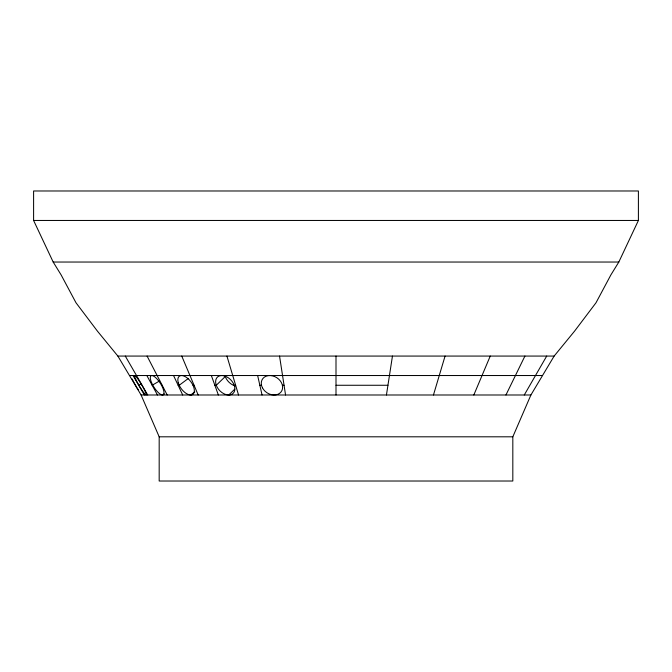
<?xml version="1.0" encoding="UTF-8"?>
<svg xmlns="http://www.w3.org/2000/svg" width="672" height="672" viewBox="0 0 672 672"><rect width="100%" height="100%" fill="white"/><g stroke="black" fill="none" stroke-linecap="round" stroke-linejoin="round"><path stroke-width="1.01" d="M386.442 394.993L392.456 356.068M433.457 394.993L445.066 356.068M473.819 394.993L490.249 356.068M512.82 436.808L530.905 394.993L554.14 356.068L574.568 331.136L596.005 302.77L610.915 274.848L618.82 262.038L638.4 220.458L638.4 190.982L33.6 190.982L33.6 220.458L53.18 262.038L61.085 274.848L75.995 302.77L97.432 331.136L117.86 356.068L141.095 394.993L159.18 436.808L159.18 481.018L512.82 481.018L512.82 436.808L159.18 436.808M505.94 394.993L524.916 356.068M524.269 394.993L546.706 356.068M228.757 394.993L234.738 389.18M188.395 378.412L179.214 385.266L178.122 385.266M190.663 394.993L194.838 391.885M159.642 380.906L152.149 385.266M162.481 394.993A11.306 3.721 57.4 0 0 158.248 380.394A11.306 3.721 57.4 0 0 150.755 380.394A11.306 3.721 57.4 0 0 162.481 394.993L164.186 393.91M141.515 383.729L138.701 385.266M33.6 220.458L638.4 220.458M53.18 262.038L618.82 262.038M117.86 356.068L554.14 356.068M129.478 375.53L542.522 375.53M161.49 385.266L162.179 385.266M192.982 385.266L194.074 385.266M214.855 385.266L216.275 385.266A11.306 7.72 45.8 0 0 232.772 393.691A11.306 7.72 45.8 0 0 226.699 376.832A11.306 7.72 45.8 0 0 216.275 385.266L225.246 376.547A11.306 7.72 45.8 0 0 235.284 385.946M234.217 385.266L235.645 385.266M259.846 385.266L261.5 385.266M282.4 385.266L284.054 385.266M336 385.266L387.946 385.266M141.095 394.993L530.905 394.993M132.997 375.53L144.413 394.993M125.294 356.068L147.731 394.993M146.832 375.53L157.466 394.993M147.084 356.068L167.202 394.993M173.552 375.53L182.692 394.993M181.751 356.068L198.181 394.993M211.352 375.53L218.366 394.993M226.934 356.068L238.543 394.993M257.645 375.53L262.046 394.993M279.544 356.068L285.558 394.993M336 356.068L336 394.993M138.566 390.13A11.306 1.268 59.2 0 1 137.046 387.786M136.534 386.954A11.306 1.268 59.2 0 1 132.191 379.008M178.265 382.746A11.306 5.922 53.3 0 0 192.293 394.666A11.306 5.922 53.3 0 0 187.732 378.378A11.306 5.922 53.3 0 0 178.265 382.746M136.282 380.394A11.306 1.268 59.2 0 0 146.118 394.993A11.306 1.268 59.2 0 0 138.835 380.394A11.306 1.268 59.2 0 0 136.282 380.394M262.424 387.786A11.306 8.988 32.9 0 0 280.896 392.146A11.306 8.988 32.9 0 0 272.521 375.866A11.306 8.988 32.9 0 0 262.424 387.786"/></g></svg>
